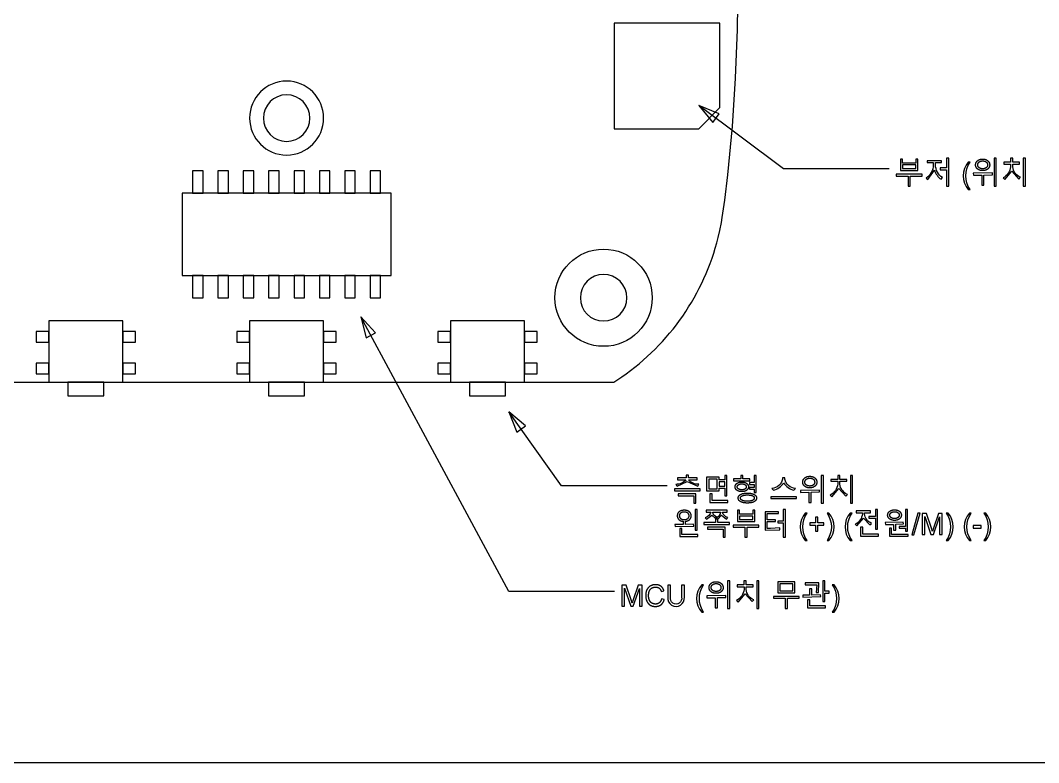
# Model space of a CAD drawing. Header units: millimetres. Extents: x -46 to 218, y -197 to -65.
# Drawn here: x 67.4 to 115.59, y -197 to -161.88 of the extents above; entities that cross this region are included whole.
import ezdxf

# ---------------------------------------------------------------- set-up
doc = ezdxf.new("R2010")
doc.units = ezdxf.units.MM
doc.header["$MEASUREMENT"] = 0
doc.layers.add('PCB 도면2', color=18, linetype='Continuous', true_color=0x000000)

msp = doc.modelspace()

# ---------------------------------------------------------------- linework, layer by layer
at = {"layer": 'PCB 도면2'}
for points in [[(-46.5, -197), (218.5, -197), (218.5, -65), (-46.5, -65)], [(100.5, -166), (100.5, -162), (95.5, -162), (95.5, -167), (99.5, -167)], [(109.048, -168.978), (109.872, -168.978), (109.872, -168.442), (109.772, -168.442), (109.772, -168.629), (109.148, -168.629), (109.148, -168.442), (109.048, -168.442)], [(111.228, -169.714), (111.33, -169.714), (111.33, -168.403), (111.228, -168.403), (111.228, -168.86), (110.925, -168.86), (110.925, -168.95), (111.228, -168.95)], [(113.483, -169.714), (113.585, -169.714), (113.585, -168.403), (113.483, -168.403)], [(114.862, -169.714), (114.964, -169.714), (114.964, -168.403), (114.862, -168.403)], [(76.05, -170.05), (76.05, -169), (75.55, -169), (75.55, -170.05)], [(77.25, -170.05), (77.25, -169), (76.75, -169), (76.75, -170.05)], [(78.45, -170.05), (78.45, -169), (77.95, -169), (77.95, -170.05)], [(79.65, -170.05), (79.65, -169), (79.15, -169), (79.15, -170.05)], [(80.85, -170.05), (80.85, -169), (80.35, -169), (80.35, -170.05)], [(82.05, -170.05), (82.05, -169), (81.55, -169), (81.55, -170.05)], [(83.25, -170.05), (83.25, -169), (82.75, -169), (82.75, -170.05)], [(84.45, -170.05), (84.45, -169), (83.95, -169), (83.95, -170.05)], [(109.772, -168.718), (109.148, -168.718), (109.148, -168.889), (109.772, -168.889)], [(112.896, -169.195), (112.896, -169.676), (112.998, -169.676), (112.998, -169.193), (113.403, -169.18), (113.398, -169.092), (112.495, -169.111), (112.506, -169.2)], [(109.51, -169.24), (110.068, -169.24), (110.068, -169.148), (108.852, -169.148), (108.852, -169.24), (109.408, -169.24), (109.408, -169.714), (109.51, -169.714)], [(84.95, -173.95), (84.95, -170.05), (75.05, -170.05), (75.05, -173.95)], [(75.55, -173.95), (75.55, -175), (76.05, -175), (76.05, -173.95)], [(76.75, -173.95), (76.75, -175), (77.25, -175), (77.25, -173.95)], [(77.95, -173.95), (77.95, -175), (78.45, -175), (78.45, -173.95)], [(79.15, -173.95), (79.15, -175), (79.65, -175), (79.65, -173.95)], [(80.35, -173.95), (80.35, -175), (80.85, -175), (80.85, -173.95)], [(81.55, -173.95), (81.55, -175), (82.05, -175), (82.05, -173.95)], [(82.75, -173.95), (82.75, -175), (83.25, -175), (83.25, -173.95)], [(83.95, -173.95), (83.95, -175), (84.45, -175), (84.45, -173.95)], [(68.75, -179), (72.25, -179), (72.25, -176.1), (68.75, -176.1)], [(78.25, -179), (81.75, -179), (81.75, -176.1), (78.25, -176.1)], [(87.75, -179), (91.25, -179), (91.25, -176.1), (87.75, -176.1)], [(68.75, -176.6), (68.15, -176.6), (68.15, -177.1), (68.75, -177.1)], [(72.25, -177.1), (72.85, -177.1), (72.85, -176.6), (72.25, -176.6)], [(78.25, -176.6), (77.65, -176.6), (77.65, -177.1), (78.25, -177.1)], [(81.75, -177.1), (82.35, -177.1), (82.35, -176.6), (81.75, -176.6)], [(87.75, -176.6), (87.15, -176.6), (87.15, -177.1), (87.75, -177.1)], [(91.25, -177.1), (91.85, -177.1), (91.85, -176.6), (91.25, -176.6)], [(68.75, -178.1), (68.15, -178.1), (68.15, -178.6), (68.75, -178.6)], [(72.25, -178.6), (72.85, -178.6), (72.85, -178.1), (72.25, -178.1)], [(78.25, -178.1), (77.65, -178.1), (77.65, -178.6), (78.25, -178.6)], [(81.75, -178.6), (82.35, -178.6), (82.35, -178.1), (81.75, -178.1)], [(87.75, -178.1), (87.15, -178.1), (87.15, -178.6), (87.75, -178.6)], [(91.25, -178.6), (91.85, -178.6), (91.85, -178.1), (91.25, -178.1)], [(71.35, -179), (69.65, -179), (69.65, -179.65), (71.35, -179.65)], [(80.85, -179), (79.15, -179), (79.15, -179.65), (80.85, -179.65)], [(90.35, -179), (88.65, -179), (88.65, -179.65), (90.35, -179.65)], [(100.733, -184.371), (100.834, -184.371), (100.834, -183.414), (100.733, -183.414), (100.733, -183.617), (100.471, -183.617), (100.471, -183.488), (99.87, -183.488), (99.87, -184.132), (100.471, -184.132), (100.471, -184.004), (100.733, -184.004)], [(100.37, -183.579), (99.972, -183.579), (99.972, -184.042), (100.37, -184.042)], [(101.154, -183.666), (101.922, -183.666), (101.922, -183.577), (101.589, -183.577), (101.589, -183.407), (101.488, -183.407), (101.488, -183.577), (101.154, -183.577)], [(101.906, -184.067), (102.122, -184.067), (102.122, -184.216), (102.224, -184.216), (102.224, -183.414), (102.122, -183.414), (102.122, -183.745), (101.906, -183.745), (101.906, -183.833), (102.122, -183.833), (102.122, -183.977), (101.906, -183.977)], [(105.303, -184.725), (105.404, -184.725), (105.404, -183.414), (105.303, -183.414)], [(106.682, -184.725), (106.783, -184.725), (106.783, -183.414), (106.682, -183.414)], [(98.352, -184.134), (99.568, -184.134), (99.568, -184.043), (98.352, -184.043)], [(100.733, -183.705), (100.471, -183.705), (100.471, -183.916), (100.733, -183.916)], [(99.267, -184.725), (99.368, -184.725), (99.368, -184.278), (98.525, -184.278), (98.525, -184.369), (99.267, -184.369)], [(100.033, -184.687), (100.875, -184.687), (100.875, -184.597), (100.135, -184.597), (100.135, -184.274), (100.033, -184.274)], [(104.129, -184.505), (104.129, -184.415), (102.913, -184.415), (102.913, -184.505)], [(104.716, -184.206), (104.716, -184.687), (104.817, -184.687), (104.817, -184.204), (105.222, -184.191), (105.217, -184.103), (104.315, -184.122), (104.325, -184.211)], [(99.329, -185.999), (99.429, -185.999), (99.429, -185.014), (99.329, -185.014)], [(103.502, -186.325), (103.603, -186.325), (103.603, -185.014), (103.502, -185.014), (103.502, -185.567), (103.244, -185.567), (103.244, -185.656), (103.502, -185.656)], [(107.866, -185.946), (107.967, -185.946), (107.967, -185.014), (107.866, -185.014), (107.866, -185.345), (107.559, -185.345), (107.559, -185.436), (107.866, -185.436)], [(109.279, -186.051), (109.382, -186.051), (109.382, -185.014), (109.279, -185.014), (109.279, -185.82), (108.992, -185.82), (108.992, -185.91), (109.279, -185.91)], [(99.263, -185.803), (99.258, -185.715), (98.87, -185.73), (98.87, -185.581), (98.885, -185.579), (98.901, -185.577), (98.916, -185.574), (98.923, -185.572), (98.93, -185.57), (98.937, -185.569), (98.944, -185.567), (98.951, -185.565), (98.958, -185.563), (98.964, -185.56), (98.971, -185.558), (98.977, -185.555), (98.984, -185.553), (98.99, -185.55), (98.996, -185.547), (99.002, -185.544), (99.008, -185.541), (99.014, -185.538), (99.02, -185.535), (99.025, -185.531), (99.031, -185.528), (99.036, -185.524), (99.042, -185.521), (99.047, -185.517), (99.052, -185.513), (99.057, -185.509), (99.062, -185.505), (99.067, -185.5), (99.072, -185.496), (99.076, -185.491), (99.081, -185.487), (99.085, -185.482), (99.089, -185.477), (99.093, -185.473), (99.097, -185.468), (99.101, -185.463), (99.104, -185.458), (99.108, -185.453), (99.111, -185.448), (99.114, -185.443), (99.117, -185.438), (99.12, -185.432), (99.123, -185.427), (99.125, -185.422), (99.128, -185.416), (99.13, -185.411), (99.132, -185.405), (99.134, -185.399), (99.136, -185.394), (99.137, -185.388), (99.139, -185.382), (99.14, -185.376), (99.142, -185.37), (99.143, -185.364), (99.144, -185.358), (99.144, -185.352), (99.145, -185.346), (99.146, -185.34), (99.146, -185.333), (99.146, -185.327), (99.146, -185.321), (99.146, -185.313), (99.146, -185.306), (99.145, -185.299), (99.145, -185.292), (99.144, -185.286), (99.143, -185.279), (99.142, -185.272), (99.141, -185.266), (99.139, -185.259), (99.137, -185.253), (99.136, -185.246), (99.134, -185.24), (99.131, -185.234), (99.129, -185.228), (99.126, -185.221), (99.124, -185.216), (99.121, -185.21), (99.118, -185.204), (99.114, -185.198), (99.111, -185.192), (99.107, -185.187), (99.104, -185.181), (99.1, -185.176), (99.095, -185.171), (99.091, -185.165), (99.087, -185.16), (99.082, -185.155), (99.077, -185.15), (99.072, -185.145), (99.067, -185.141), (99.061, -185.136), (99.056, -185.131), (99.05, -185.127), (99.044, -185.122), (99.038, -185.118), (99.032, -185.114), (99.026, -185.11), (99.02, -185.106), (99.014, -185.102), (99.007, -185.099), (99, -185.095), (98.994, -185.092), (98.987, -185.089), (98.98, -185.086), (98.973, -185.083), (98.965, -185.08), (98.958, -185.078), (98.951, -185.076), (98.943, -185.073), (98.935, -185.071), (98.928, -185.069), (98.92, -185.067), (98.912, -185.066), (98.903, -185.064), (98.895, -185.063), (98.887, -185.062), (98.878, -185.061), (98.87, -185.06), (98.852, -185.058), (98.834, -185.057), (98.815, -185.057), (98.797, -185.057), (98.779, -185.058), (98.761, -185.06), (98.753, -185.061), (98.744, -185.062), (98.736, -185.063), (98.727, -185.064), (98.719, -185.066), (98.711, -185.067), (98.703, -185.069), (98.695, -185.071), (98.688, -185.073), (98.68, -185.076), (98.673, -185.078), (98.665, -185.08), (98.658, -185.083), (98.651, -185.086), (98.644, -185.089), (98.637, -185.092), (98.63, -185.095), (98.624, -185.099), (98.617, -185.102), (98.611, -185.106), (98.605, -185.11), (98.598, -185.114), (98.592, -185.118), (98.586, -185.122), (98.581, -185.127), (98.575, -185.131), (98.569, -185.136), (98.564, -185.141), (98.559, -185.145), (98.554, -185.15), (98.549, -185.155), (98.544, -185.16), (98.54, -185.165), (98.535, -185.171), (98.531, -185.176), (98.527, -185.181), (98.523, -185.187), (98.52, -185.192), (98.516, -185.198), (98.513, -185.204), (98.51, -185.21), (98.507, -185.216), (98.504, -185.221), (98.502, -185.228), (98.499, -185.234), (98.497, -185.24), (98.495, -185.246), (98.493, -185.253), (98.492, -185.259), (98.49, -185.266), (98.489, -185.272), (98.488, -185.279), (98.487, -185.286), (98.486, -185.292), (98.485, -185.299), (98.485, -185.306), (98.485, -185.313), (98.485, -185.321), (98.485, -185.327), (98.485, -185.333), (98.485, -185.34), (98.486, -185.346), (98.486, -185.352), (98.487, -185.358), (98.488, -185.364), (98.489, -185.37), (98.49, -185.376), (98.492, -185.382), (98.493, -185.388), (98.495, -185.394), (98.497, -185.399), (98.499, -185.405), (98.501, -185.411), (98.503, -185.416), (98.506, -185.422), (98.508, -185.427), (98.511, -185.432), (98.514, -185.438), (98.517, -185.443), (98.52, -185.448), (98.523, -185.453), (98.527, -185.458), (98.53, -185.463), (98.534, -185.468), (98.538, -185.473), (98.542, -185.477), (98.546, -185.482), (98.55, -185.487), (98.555, -185.491), (98.559, -185.496), (98.564, -185.5), (98.569, -185.505), (98.574, -185.509), (98.579, -185.513), (98.584, -185.517), (98.59, -185.521), (98.595, -185.525), (98.601, -185.528), (98.606, -185.532), (98.612, -185.535), (98.618, -185.538), (98.624, -185.542), (98.63, -185.545), (98.636, -185.548), (98.642, -185.55), (98.649, -185.553), (98.655, -185.556), (98.662, -185.558), (98.669, -185.561), (98.676, -185.563), (98.683, -185.565), (98.69, -185.567), (98.697, -185.569), (98.704, -185.571), (98.712, -185.572), (98.719, -185.574), (98.734, -185.577), (98.75, -185.579), (98.767, -185.581), (98.767, -185.731), (98.37, -185.736), (98.38, -185.827)], [(99.048, -185.321), (99.048, -185.316), (99.048, -185.311), (99.047, -185.306), (99.047, -185.301), (99.046, -185.296), (99.046, -185.292), (99.045, -185.287), (99.044, -185.283), (99.043, -185.278), (99.042, -185.274), (99.04, -185.269), (99.039, -185.265), (99.037, -185.261), (99.036, -185.257), (99.034, -185.253), (99.032, -185.248), (99.03, -185.244), (99.028, -185.241), (99.025, -185.237), (99.023, -185.233), (99.021, -185.229), (99.018, -185.226), (99.015, -185.222), (99.012, -185.218), (99.009, -185.215), (99.006, -185.211), (99.003, -185.208), (98.999, -185.205), (98.996, -185.202), (98.992, -185.198), (98.988, -185.195), (98.985, -185.192), (98.981, -185.189), (98.977, -185.186), (98.972, -185.184), (98.968, -185.181), (98.964, -185.178), (98.959, -185.176), (98.955, -185.173), (98.95, -185.171), (98.946, -185.169), (98.941, -185.166), (98.936, -185.164), (98.931, -185.162), (98.926, -185.161), (98.921, -185.159), (98.916, -185.157), (98.911, -185.156), (98.905, -185.154), (98.9, -185.153), (98.894, -185.151), (98.889, -185.15), (98.883, -185.149), (98.877, -185.148), (98.872, -185.147), (98.866, -185.146), (98.854, -185.145), (98.841, -185.144), (98.829, -185.144), (98.815, -185.143), (98.802, -185.144), (98.79, -185.144), (98.777, -185.145), (98.765, -185.146), (98.759, -185.147), (98.753, -185.148), (98.748, -185.149), (98.742, -185.15), (98.736, -185.151), (98.731, -185.153), (98.725, -185.154), (98.72, -185.156), (98.715, -185.157), (98.71, -185.159), (98.705, -185.161), (98.7, -185.162), (98.695, -185.164), (98.69, -185.166), (98.685, -185.169), (98.681, -185.171), (98.676, -185.173), (98.671, -185.176), (98.667, -185.178), (98.663, -185.181), (98.658, -185.184), (98.654, -185.186), (98.65, -185.189), (98.646, -185.192), (98.642, -185.195), (98.639, -185.198), (98.635, -185.202), (98.631, -185.205), (98.628, -185.208), (98.625, -185.211), (98.622, -185.215), (98.619, -185.218), (98.616, -185.222), (98.613, -185.226), (98.61, -185.229), (98.608, -185.233), (98.605, -185.237), (98.603, -185.241), (98.601, -185.244), (98.599, -185.248), (98.597, -185.253), (98.595, -185.257), (98.594, -185.261), (98.592, -185.265), (98.591, -185.269), (98.589, -185.274), (98.588, -185.278), (98.587, -185.283), (98.586, -185.287), (98.585, -185.292), (98.585, -185.296), (98.584, -185.301), (98.584, -185.306), (98.583, -185.311), (98.583, -185.316), (98.583, -185.321), (98.583, -185.326), (98.583, -185.33), (98.584, -185.335), (98.584, -185.34), (98.585, -185.344), (98.585, -185.349), (98.586, -185.353), (98.587, -185.358), (98.588, -185.362), (98.589, -185.367), (98.59, -185.371), (98.592, -185.375), (98.593, -185.379), (98.595, -185.384), (98.597, -185.388), (98.599, -185.392), (98.601, -185.396), (98.603, -185.4), (98.605, -185.403), (98.607, -185.407), (98.61, -185.411), (98.613, -185.415), (98.615, -185.418), (98.618, -185.422), (98.621, -185.425), (98.624, -185.429), (98.628, -185.432), (98.631, -185.436), (98.634, -185.439), (98.638, -185.442), (98.642, -185.445), (98.646, -185.448), (98.65, -185.451), (98.654, -185.454), (98.658, -185.457), (98.662, -185.46), (98.666, -185.462), (98.671, -185.465), (98.675, -185.467), (98.68, -185.47), (98.685, -185.472), (98.689, -185.474), (98.694, -185.476), (98.699, -185.478), (98.704, -185.48), (98.709, -185.482), (98.714, -185.483), (98.72, -185.485), (98.725, -185.487), (98.73, -185.488), (98.736, -185.489), (98.742, -185.49), (98.747, -185.492), (98.753, -185.493), (98.759, -185.493), (98.765, -185.494), (98.777, -185.496), (98.789, -185.497), (98.802, -185.497), (98.815, -185.497), (98.829, -185.497), (98.841, -185.497), (98.854, -185.496), (98.866, -185.494), (98.872, -185.493), (98.878, -185.492), (98.883, -185.491), (98.889, -185.49), (98.895, -185.489), (98.9, -185.488), (98.906, -185.486), (98.911, -185.485), (98.916, -185.483), (98.921, -185.482), (98.926, -185.48), (98.931, -185.478), (98.936, -185.476), (98.941, -185.474), (98.946, -185.472), (98.95, -185.469), (98.955, -185.467), (98.959, -185.465), (98.963, -185.462), (98.968, -185.459), (98.972, -185.457), (98.976, -185.454), (98.98, -185.451), (98.984, -185.448), (98.988, -185.445), (98.991, -185.441), (98.995, -185.438), (98.999, -185.435), (99.002, -185.432), (99.005, -185.428), (99.008, -185.425), (99.011, -185.421), (99.014, -185.418), (99.017, -185.414), (99.019, -185.41), (99.022, -185.407), (99.024, -185.403), (99.027, -185.399), (99.029, -185.395), (99.031, -185.391), (99.033, -185.387), (99.034, -185.383), (99.036, -185.379), (99.038, -185.375), (99.039, -185.371), (99.04, -185.366), (99.041, -185.362), (99.042, -185.358), (99.043, -185.353), (99.044, -185.349), (99.045, -185.344), (99.045, -185.34), (99.046, -185.335), (99.046, -185.33), (99.046, -185.325), (99.046, -185.321)], [(99.743, -185.732), (100.959, -185.732), (100.959, -185.642), (100.403, -185.642), (100.403, -185.484), (100.3, -185.484), (100.3, -185.642), (99.743, -185.642)], [(101.331, -185.589), (102.154, -185.589), (102.154, -185.053), (102.055, -185.053), (102.055, -185.24), (101.431, -185.24), (101.431, -185.053), (101.331, -185.053)], [(102.055, -185.329), (101.431, -185.329), (101.431, -185.5), (102.055, -185.5)], [(102.904, -185.913), (102.747, -185.913), (102.747, -185.59), (103.13, -185.59), (103.13, -185.503), (102.747, -185.503), (102.747, -185.217), (103.273, -185.217), (103.273, -185.126), (102.646, -185.126), (102.646, -186.002), (103.345, -185.984), (103.339, -185.896)], [(105.028, -186.041), (105.144, -186.041), (105.144, -185.768), (105.415, -185.768), (105.415, -185.654), (105.144, -185.654), (105.144, -185.383), (105.028, -185.383), (105.028, -185.654), (104.757, -185.654), (104.757, -185.768), (105.028, -185.768)], [(109.588, -186.219), (109.686, -186.219), (109.974, -185.19), (109.877, -185.19)], [(110.612, -185.899), (110.559, -186.059), (110.512, -185.912), (110.276, -185.207), (110.078, -185.207), (110.078, -186.202), (110.205, -186.202), (110.205, -185.355), (110.493, -186.202), (110.612, -186.202), (110.901, -185.369), (110.901, -186.202), (111.028, -186.202), (111.028, -185.207), (110.851, -185.207)], [(98.606, -186.293), (99.462, -186.293), (99.462, -186.202), (98.705, -186.202), (98.705, -185.923), (98.606, -185.923)], [(100.658, -186.325), (100.759, -186.325), (100.759, -185.863), (99.916, -185.863), (99.916, -185.954), (100.658, -185.954)], [(101.793, -185.851), (102.351, -185.851), (102.351, -185.759), (101.135, -185.759), (101.135, -185.851), (101.691, -185.851), (101.691, -186.325), (101.793, -186.325)], [(107.16, -186.282), (108.002, -186.282), (108.002, -186.193), (107.262, -186.193), (107.262, -185.853), (107.16, -185.853)], [(109.187, -185.704), (109.18, -185.617), (108.322, -185.642), (108.336, -185.736), (108.722, -185.727), (108.722, -186.005), (108.823, -186.005), (108.823, -185.722)], [(108.525, -186.29), (109.414, -186.29), (109.414, -186.2), (108.627, -186.2), (108.627, -185.897), (108.525, -185.897)], [(112.491, -185.904), (112.866, -185.904), (112.866, -185.781), (112.491, -185.781)], [(100.869, -189.714), (100.971, -189.714), (100.971, -188.403), (100.869, -188.403)], [(102.248, -189.714), (102.35, -189.714), (102.35, -188.403), (102.248, -188.403)], [(105.472, -188.979), (105.668, -188.979), (105.668, -188.888), (105.472, -188.888), (105.472, -188.403), (105.37, -188.403), (105.37, -189.38), (105.472, -189.38)], [(96.402, -189.289), (96.349, -189.448), (96.302, -189.301), (96.066, -188.596), (95.868, -188.596), (95.868, -189.592), (95.995, -189.592), (95.995, -188.744), (96.283, -189.592), (96.402, -189.592), (96.691, -188.758), (96.691, -189.592), (96.818, -189.592), (96.818, -188.596), (96.641, -188.596)], [(97.741, -189.242), (97.738, -189.258), (97.734, -189.273), (97.729, -189.287), (97.727, -189.294), (97.725, -189.301), (97.722, -189.308), (97.72, -189.315), (97.717, -189.321), (97.714, -189.328), (97.711, -189.334), (97.708, -189.341), (97.705, -189.347), (97.702, -189.353), (97.699, -189.358), (97.695, -189.364), (97.692, -189.37), (97.688, -189.375), (97.684, -189.381), (97.681, -189.386), (97.677, -189.391), (97.673, -189.396), (97.669, -189.401), (97.664, -189.406), (97.66, -189.41), (97.656, -189.415), (97.651, -189.419), (97.647, -189.424), (97.642, -189.428), (97.637, -189.432), (97.633, -189.436), (97.628, -189.44), (97.623, -189.443), (97.618, -189.447), (97.613, -189.45), (97.607, -189.454), (97.602, -189.457), (97.597, -189.46), (97.592, -189.463), (97.586, -189.466), (97.581, -189.468), (97.575, -189.471), (97.569, -189.473), (97.564, -189.476), (97.558, -189.478), (97.552, -189.48), (97.546, -189.482), (97.54, -189.484), (97.534, -189.485), (97.528, -189.487), (97.522, -189.488), (97.516, -189.49), (97.51, -189.491), (97.503, -189.492), (97.497, -189.493), (97.49, -189.494), (97.484, -189.494), (97.477, -189.495), (97.47, -189.495), (97.464, -189.496), (97.457, -189.496), (97.45, -189.496), (97.439, -189.496), (97.427, -189.495), (97.416, -189.494), (97.405, -189.493), (97.394, -189.491), (97.383, -189.489), (97.373, -189.487), (97.362, -189.484), (97.352, -189.481), (97.341, -189.477), (97.331, -189.474), (97.321, -189.469), (97.311, -189.465), (97.301, -189.46), (97.291, -189.455), (97.281, -189.449), (97.276, -189.446), (97.271, -189.443), (97.266, -189.44), (97.262, -189.436), (97.257, -189.433), (97.253, -189.43), (97.249, -189.426), (97.244, -189.423), (97.24, -189.419), (97.236, -189.415), (97.232, -189.411), (97.228, -189.407), (97.224, -189.403), (97.22, -189.399), (97.216, -189.395), (97.213, -189.39), (97.209, -189.386), (97.206, -189.381), (97.202, -189.376), (97.199, -189.372), (97.196, -189.367), (97.193, -189.362), (97.19, -189.357), (97.187, -189.352), (97.184, -189.347), (97.181, -189.341), (97.178, -189.336), (97.175, -189.33), (97.173, -189.325), (97.17, -189.319), (97.165, -189.308), (97.161, -189.296), (97.157, -189.283), (97.153, -189.271), (97.149, -189.258), (97.146, -189.245), (97.143, -189.232), (97.14, -189.218), (97.138, -189.205), (97.136, -189.191), (97.134, -189.176), (97.132, -189.162), (97.131, -189.147), (97.13, -189.132), (97.129, -189.117), (97.129, -189.101), (97.129, -189.085), (97.129, -189.073), (97.129, -189.061), (97.13, -189.049), (97.131, -189.037), (97.132, -189.024), (97.133, -189.012), (97.135, -189), (97.136, -188.988), (97.138, -188.977), (97.141, -188.965), (97.143, -188.953), (97.146, -188.941), (97.149, -188.929), (97.153, -188.918), (97.156, -188.906), (97.16, -188.895), (97.164, -188.883), (97.166, -188.877), (97.168, -188.872), (97.171, -188.866), (97.173, -188.861), (97.176, -188.856), (97.178, -188.85), (97.181, -188.845), (97.184, -188.84), (97.187, -188.835), (97.19, -188.83), (97.193, -188.825), (97.196, -188.82), (97.199, -188.816), (97.202, -188.811), (97.206, -188.806), (97.209, -188.802), (97.213, -188.797), (97.217, -188.793), (97.22, -188.789), (97.224, -188.785), (97.228, -188.78), (97.232, -188.776), (97.236, -188.772), (97.241, -188.768), (97.245, -188.765), (97.249, -188.761), (97.254, -188.757), (97.258, -188.753), (97.263, -188.75), (97.268, -188.746), (97.273, -188.743), (97.278, -188.74), (97.283, -188.737), (97.288, -188.734), (97.293, -188.731), (97.298, -188.728), (97.304, -188.725), (97.309, -188.722), (97.314, -188.72), (97.32, -188.717), (97.326, -188.715), (97.331, -188.713), (97.337, -188.711), (97.343, -188.709), (97.349, -188.707), (97.355, -188.705), (97.361, -188.704), (97.367, -188.702), (97.373, -188.701), (97.379, -188.699), (97.386, -188.698), (97.392, -188.697), (97.398, -188.696), (97.405, -188.695), (97.418, -188.693), (97.432, -188.692), (97.446, -188.692), (97.46, -188.691), (97.472, -188.692), (97.485, -188.692), (97.496, -188.693), (97.502, -188.694), (97.508, -188.695), (97.514, -188.695), (97.519, -188.696), (97.525, -188.697), (97.53, -188.698), (97.536, -188.7), (97.541, -188.701), (97.546, -188.702), (97.551, -188.704), (97.557, -188.705), (97.562, -188.707), (97.567, -188.709), (97.572, -188.711), (97.577, -188.713), (97.581, -188.715), (97.586, -188.717), (97.591, -188.719), (97.595, -188.722), (97.6, -188.724), (97.604, -188.727), (97.609, -188.729), (97.613, -188.732), (97.618, -188.735), (97.622, -188.738), (97.626, -188.741), (97.63, -188.744), (97.634, -188.747), (97.638, -188.751), (97.642, -188.754), (97.646, -188.758), (97.649, -188.762), (97.653, -188.766), (97.657, -188.77), (97.66, -188.774), (97.664, -188.778), (97.667, -188.782), (97.671, -188.787), (97.674, -188.791), (97.678, -188.796), (97.681, -188.801), (97.684, -188.805), (97.687, -188.81), (97.69, -188.816), (97.693, -188.821), (97.696, -188.826), (97.702, -188.837), (97.707, -188.849), (97.712, -188.861), (97.717, -188.873), (97.722, -188.886), (97.726, -188.899), (97.856, -188.869), (97.851, -188.852), (97.848, -188.843), (97.845, -188.835), (97.842, -188.827), (97.839, -188.819), (97.836, -188.811), (97.832, -188.804), (97.829, -188.796), (97.825, -188.789), (97.821, -188.781), (97.817, -188.774), (97.813, -188.767), (97.809, -188.76), (97.805, -188.753), (97.801, -188.746), (97.796, -188.74), (97.792, -188.733), (97.787, -188.727), (97.782, -188.721), (97.777, -188.714), (97.772, -188.708), (97.767, -188.702), (97.761, -188.697), (97.756, -188.691), (97.75, -188.685), (97.745, -188.68), (97.739, -188.675), (97.733, -188.67), (97.727, -188.665), (97.721, -188.66), (97.714, -188.655), (97.708, -188.65), (97.701, -188.646), (97.695, -188.641), (97.688, -188.637), (97.681, -188.633), (97.674, -188.629), (97.667, -188.625), (97.66, -188.621), (97.653, -188.618), (97.646, -188.615), (97.639, -188.611), (97.631, -188.608), (97.624, -188.605), (97.616, -188.603), (97.608, -188.6), (97.6, -188.598), (97.593, -188.595), (97.585, -188.593), (97.576, -188.591), (97.568, -188.589), (97.56, -188.588), (97.552, -188.586), (97.543, -188.585), (97.535, -188.583), (97.526, -188.582), (97.517, -188.581), (97.508, -188.581), (97.499, -188.58), (97.481, -188.579), (97.463, -188.579), (97.446, -188.579), (97.43, -188.58), (97.414, -188.581), (97.398, -188.582), (97.383, -188.585), (97.367, -188.587), (97.352, -188.59), (97.336, -188.594), (97.321, -188.598), (97.307, -188.602), (97.292, -188.607), (97.277, -188.613), (97.263, -188.619), (97.249, -188.625), (97.235, -188.632), (97.221, -188.639), (97.208, -188.647), (97.201, -188.651), (97.194, -188.655), (97.188, -188.659), (97.182, -188.664), (97.176, -188.668), (97.169, -188.673), (97.163, -188.677), (97.157, -188.682), (97.152, -188.687), (97.146, -188.692), (97.14, -188.697), (97.135, -188.702), (97.129, -188.708), (97.124, -188.713), (97.119, -188.719), (97.114, -188.724), (97.109, -188.73), (97.104, -188.736), (97.099, -188.742), (97.094, -188.748), (97.089, -188.754), (97.085, -188.761), (97.08, -188.767), (97.076, -188.774), (97.072, -188.78), (97.068, -188.787), (97.06, -188.801), (97.052, -188.815), (97.045, -188.83), (97.038, -188.845), (97.032, -188.86), (97.026, -188.875), (97.021, -188.891), (97.016, -188.907), (97.011, -188.924), (97.008, -188.941), (97.004, -188.958), (97.001, -188.975), (96.999, -188.993), (96.996, -189.011), (96.995, -189.029), (96.994, -189.048), (96.993, -189.067), (96.993, -189.086), (96.993, -189.104), (96.994, -189.122), (96.995, -189.139), (96.996, -189.156), (96.998, -189.174), (97, -189.191), (97.003, -189.207), (97.006, -189.224), (97.009, -189.241), (97.013, -189.257), (97.017, -189.274), (97.022, -189.29), (97.027, -189.306), (97.033, -189.322), (97.039, -189.338), (97.045, -189.353), (97.052, -189.368), (97.059, -189.383), (97.067, -189.398), (97.075, -189.412), (97.079, -189.418), (97.083, -189.425), (97.087, -189.432), (97.091, -189.438), (97.096, -189.444), (97.101, -189.451), (97.105, -189.457), (97.11, -189.463), (97.115, -189.469), (97.12, -189.475), (97.125, -189.48), (97.13, -189.486), (97.135, -189.491), (97.14, -189.496), (97.146, -189.502), (97.151, -189.507), (97.157, -189.512), (97.163, -189.517), (97.168, -189.521), (97.174, -189.526), (97.18, -189.53), (97.186, -189.535), (97.192, -189.539), (97.199, -189.543), (97.205, -189.547), (97.211, -189.551), (97.218, -189.555), (97.225, -189.559), (97.232, -189.562), (97.239, -189.566), (97.246, -189.569), (97.253, -189.572), (97.26, -189.575), (97.268, -189.578), (97.275, -189.58), (97.283, -189.583), (97.291, -189.586), (97.299, -189.588), (97.307, -189.59), (97.315, -189.592), (97.323, -189.594), (97.331, -189.596), (97.348, -189.599), (97.366, -189.602), (97.384, -189.604), (97.403, -189.606), (97.421, -189.608), (97.441, -189.608), (97.461, -189.609), (97.48, -189.608), (97.49, -189.608), (97.499, -189.607), (97.508, -189.606), (97.517, -189.606), (97.527, -189.605), (97.536, -189.603), (97.544, -189.602), (97.553, -189.6), (97.562, -189.599), (97.571, -189.597), (97.579, -189.595), (97.588, -189.592), (97.596, -189.59), (97.604, -189.587), (97.612, -189.585), (97.621, -189.582), (97.629, -189.579), (97.636, -189.575), (97.644, -189.572), (97.652, -189.568), (97.66, -189.565), (97.667, -189.561), (97.674, -189.557), (97.682, -189.553), (97.689, -189.548), (97.696, -189.544), (97.703, -189.539), (97.71, -189.534), (97.717, -189.529), (97.724, -189.524), (97.73, -189.518), (97.737, -189.513), (97.743, -189.507), (97.75, -189.501), (97.756, -189.495), (97.762, -189.489), (97.768, -189.483), (97.774, -189.476), (97.779, -189.469), (97.785, -189.463), (97.79, -189.456), (97.795, -189.449), (97.8, -189.441), (97.805, -189.434), (97.81, -189.427), (97.815, -189.419), (97.82, -189.411), (97.824, -189.403), (97.829, -189.395), (97.833, -189.387), (97.837, -189.378), (97.841, -189.37), (97.845, -189.361), (97.848, -189.352), (97.852, -189.343), (97.855, -189.334), (97.862, -189.315), (97.868, -189.296), (97.873, -189.276)], [(103.241, -188.957), (104.053, -188.957), (104.053, -188.451), (103.241, -188.451)], [(103.953, -188.541), (103.341, -188.541), (103.341, -188.867), (103.953, -188.867)], [(105.274, -189.142), (105.269, -189.054), (104.847, -189.068), (104.847, -188.779), (104.745, -188.779), (104.745, -189.07), (104.423, -189.074), (104.432, -189.164)], [(105.185, -188.492), (104.533, -188.492), (104.533, -188.583), (105.084, -188.583), (105.065, -188.943), (105.164, -188.95)], [(100.282, -189.195), (100.282, -189.676), (100.384, -189.676), (100.384, -189.193), (100.789, -189.18), (100.783, -189.092), (99.881, -189.111), (99.892, -189.2)], [(103.699, -189.224), (104.256, -189.224), (104.256, -189.134), (103.04, -189.134), (103.04, -189.224), (103.596, -189.224), (103.596, -189.714), (103.699, -189.714)], [(104.654, -189.67), (105.506, -189.67), (105.506, -189.579), (104.755, -189.579), (104.755, -189.291), (104.654, -189.291)]]:
    msp.add_lwpolyline(points, close=True, dxfattribs=at)
for points in [[(64.523, -179), (95.477, -179), (95.671, -178.874), (95.863, -178.745), (96.072, -178.597), (96.277, -178.444), (96.479, -178.287), (96.678, -178.125), (96.872, -177.959), (97.063, -177.789), (97.25, -177.614), (97.433, -177.435), (97.612, -177.252), (97.787, -177.065), (97.958, -176.874), (98.124, -176.679), (98.286, -176.481), (98.443, -176.279), (98.596, -176.074), (98.743, -175.865), (98.887, -175.653), (99.025, -175.437), (99.159, -175.219), (99.287, -174.998), (99.411, -174.773), (99.529, -174.547), (99.643, -174.317), (99.751, -174.085), (99.854, -173.851), (99.951, -173.614), (100.043, -173.375), (100.13, -173.135), (100.211, -172.892), (100.287, -172.648), (100.358, -172.401), (100.422, -172.154), (100.5, -171.822), (100.575, -171.445), (100.618, -171.196), (100.732, -170.381), (100.874, -169.188), (101.094, -166.9), (101.246, -164.604), (101.336, -162.303), (101.365, -160)], [(108.514, -168.901), (103.514, -168.901), (99.514, -165.901), (100.164, -166.701), (100.464, -166.301), (99.514, -165.901)], [(95.514, -188.901), (90.514, -188.901), (83.514, -175.901), (83.768, -176.9), (84.209, -176.663), (83.514, -175.901)], [(98.014, -183.901), (93.014, -183.901), (90.514, -180.401), (90.892, -181.36), (91.299, -181.07), (90.514, -180.401)]]:
    msp.add_lwpolyline(points, dxfattribs=at)
for points in [[(110.97, -169.394), (111.039, -169.316, -0.2496), (110.705, -168.714), (110.705, -168.608), (110.993, -168.608), (110.993, -168.518), (110.319, -168.518), (110.319, -168.608), (110.603, -168.608), (110.603, -168.718, -0.238866), (110.266, -169.342), (110.342, -169.412), (110.655, -168.97, 0.152952)], [(112.259, -169.884), (112.347, -169.884, -0.310259), (112.347, -168.579), (112.259, -168.579, 0.369407)], [(114.651, -169.382), (114.723, -169.301, -0.271304), (114.36, -168.808), (114.362, -168.677), (114.686, -168.677), (114.686, -168.587), (114.36, -168.587), (114.36, -168.403), (114.258, -168.403), (114.258, -168.587), (113.936, -168.587), (113.936, -168.677), (114.26, -168.677), (114.26, -168.803, -0.253167), (113.904, -169.331), (113.982, -169.411), (114.311, -169.014)], [(99.453, -183.925), (99.504, -183.83, -0.241152), (99.021, -183.616), (99.426, -183.616), (99.426, -183.526), (99.013, -183.526), (99.013, -183.403), (98.91, -183.403), (98.91, -183.526), (98.494, -183.526), (98.494, -183.616), (98.899, -183.616, -0.238807), (98.416, -183.831), (98.474, -183.924), (98.961, -183.702)], [(103.519, -183.755, 0.179428), (104.005, -184.113), (104.077, -184.032, -0.316172), (103.572, -183.59), (103.572, -183.52), (103.468, -183.52), (103.468, -183.59, -0.318222), (102.964, -184.033), (103.033, -184.114, 0.192184)], [(106.47, -184.393), (106.542, -184.312, -0.271304), (106.18, -183.819), (106.181, -183.688), (106.505, -183.688), (106.505, -183.598), (106.18, -183.598), (106.18, -183.414), (106.078, -183.414), (106.078, -183.598), (105.755, -183.598), (105.755, -183.688), (106.079, -183.688), (106.079, -183.814, -0.253167), (105.723, -184.342), (105.801, -184.422), (106.131, -184.025)], [(100.289, -185.452), (100.349, -185.382, -0.309486), (100.172, -185.142), (100.531, -185.142, -0.289058), (100.342, -185.408), (100.41, -185.472), (100.584, -185.293), (100.823, -185.483), (100.883, -185.405, -0.305744), (100.627, -185.142), (100.845, -185.142), (100.845, -185.05), (99.858, -185.05), (99.858, -185.142), (100.076, -185.142, -0.268332), (99.809, -185.41), (99.87, -185.482), (100.118, -185.284)], [(104.542, -186.495), (104.629, -186.495, -0.310259), (104.629, -185.19), (104.542, -185.19, 0.369407)], [(105.664, -186.495, 0.369407), (105.664, -185.19), (105.576, -185.19, -0.309459), (105.576, -186.495)], [(106.667, -186.495), (106.755, -186.495, -0.310259), (106.755, -185.19), (106.667, -185.19, 0.369407)], [(107.604, -185.753), (107.672, -185.679, -0.257391), (107.344, -185.226), (107.344, -185.177), (107.629, -185.177), (107.629, -185.085), (106.954, -185.085), (106.954, -185.177), (107.245, -185.177), (107.245, -185.226, -0.262669), (106.91, -185.717), (106.983, -185.787), (107.298, -185.427)], [(111.305, -186.495, 0.369407), (111.305, -185.19), (111.218, -185.19, -0.309459), (111.218, -186.495)], [(112.309, -186.495), (112.396, -186.495, -0.310259), (112.396, -185.19), (112.309, -185.19, 0.369407)], [(113.082, -186.495, 0.369407), (113.082, -185.19), (112.994, -185.19, -0.309459), (112.994, -186.495)], [(102.037, -189.382), (102.109, -189.301, -0.271304), (101.746, -188.808), (101.747, -188.677), (102.072, -188.677), (102.072, -188.587), (101.746, -188.587), (101.746, -188.403), (101.644, -188.403), (101.644, -188.587), (101.322, -188.587), (101.322, -188.677), (101.646, -188.677), (101.646, -188.803, -0.253167), (101.29, -189.331), (101.368, -189.411), (101.697, -189.014)], [(98.821, -189.171), (98.821, -188.596), (98.689, -188.596), (98.689, -189.17, -1.253764), (98.169, -189.17), (98.169, -188.596), (98.038, -188.596), (98.038, -189.171, 1.117104)], [(99.645, -189.884), (99.733, -189.884, -0.310259), (99.733, -188.579), (99.645, -188.579, 0.369407)], [(105.906, -189.884, 0.369407), (105.906, -188.579), (105.819, -188.579, -0.309459), (105.819, -189.884)]]:
    msp.add_lwpolyline(points, format="xyb", close=True, dxfattribs=at)
at = {"layer": 'PCB 도면2', "extrusion": (0, 0, -1)}
for centre, radius in [((-80, -166.5), 1.75), ((-80, -166.5), 1.1), ((-95, -175), 1.1)]:
    msp.add_circle(centre, radius, dxfattribs=at)
at = {"layer": 'PCB 도면2'}
msp.add_circle((95, -175), 2.3, dxfattribs=at)
for points, knots in [([(112.938, -168.986), (113.089, -168.986), (113.18, -168.91), (113.271, -168.832), (113.271, -168.714), (113.271, -168.595), (113.179, -168.518), (113.088, -168.439), (112.938, -168.439), (112.788, -168.439), (112.696, -168.518), (112.604, -168.596), (112.604, -168.714), (112.604, -168.831), (112.696, -168.909), (112.788, -168.986), (112.938, -168.986)], [-8, -8, -8, -7, -7, -6, -6, -5, -5, -4, -4, -3, -3, -2, -2, -1, -1, 0, 0, 0]), ([(112.938, -168.527), (112.833, -168.527), (112.769, -168.579), (112.706, -168.63), (112.706, -168.714), (112.706, -168.797), (112.769, -168.848), (112.833, -168.899), (112.938, -168.899), (113.044, -168.899), (113.107, -168.848), (113.169, -168.797), (113.169, -168.714), (113.169, -168.631), (113.106, -168.579), (113.044, -168.527), (112.938, -168.527)], [0, 0, 0, 1, 1, 2, 2, 3, 3, 4, 4, 5, 5, 6, 6, 7, 7, 8, 8, 8]), ([(104.758, -183.997), (104.908, -183.997), (104.999, -183.92), (105.09, -183.843), (105.09, -183.725), (105.09, -183.606), (104.998, -183.528), (104.907, -183.45), (104.758, -183.45), (104.608, -183.45), (104.515, -183.528), (104.423, -183.607), (104.423, -183.725), (104.423, -183.842), (104.515, -183.92), (104.608, -183.997), (104.758, -183.997)], [-8, -8, -8, -7, -7, -6, -6, -5, -5, -4, -4, -3, -3, -2, -2, -1, -1, 0, 0, 0]), ([(104.758, -183.538), (104.652, -183.538), (104.589, -183.59), (104.525, -183.641), (104.525, -183.725), (104.525, -183.808), (104.589, -183.859), (104.652, -183.91), (104.758, -183.91), (104.864, -183.91), (104.926, -183.859), (104.989, -183.808), (104.989, -183.725), (104.989, -183.642), (104.925, -183.59), (104.863, -183.538), (104.758, -183.538)], [0, 0, 0, 1, 1, 2, 2, 3, 3, 4, 4, 5, 5, 6, 6, 7, 7, 8, 8, 8]), ([(101.537, -184.176), (101.684, -184.176), (101.769, -184.112), (101.854, -184.047), (101.854, -183.948), (101.854, -183.85), (101.769, -183.787), (101.685, -183.722), (101.538, -183.722), (101.39, -183.722), (101.305, -183.787), (101.221, -183.85), (101.221, -183.948), (101.221, -184.047), (101.306, -184.112), (101.392, -184.176), (101.537, -184.176)], [-8, -8, -8, -7, -7, -6, -6, -5, -5, -4, -4, -3, -3, -2, -2, -1, -1, 0, 0, 0]), ([(101.538, -183.808), (101.438, -183.808), (101.38, -183.847), (101.323, -183.886), (101.323, -183.948), (101.323, -184.011), (101.381, -184.051), (101.438, -184.09), (101.538, -184.09), (101.638, -184.09), (101.695, -184.051), (101.752, -184.011), (101.752, -183.948), (101.752, -183.886), (101.695, -183.848), (101.639, -183.808), (101.538, -183.808)], [0, 0, 0, 1, 1, 2, 2, 3, 3, 4, 4, 5, 5, 6, 6, 7, 7, 8, 8, 8]), ([(101.804, -184.715), (102.014, -184.715), (102.126, -184.651), (102.238, -184.588), (102.238, -184.48), (102.238, -184.373), (102.127, -184.31), (102.016, -184.246), (101.804, -184.246), (101.594, -184.246), (101.482, -184.31), (101.37, -184.372), (101.37, -184.48), (101.37, -184.588), (101.482, -184.651), (101.595, -184.715), (101.804, -184.715)], [-8, -8, -8, -7, -7, -6, -6, -5, -5, -4, -4, -3, -3, -2, -2, -1, -1, 0, 0, 0]), ([(101.804, -184.333), (101.646, -184.333), (101.562, -184.371), (101.478, -184.41), (101.478, -184.48), (101.478, -184.55), (101.561, -184.59), (101.644, -184.629), (101.804, -184.629), (101.965, -184.629), (102.048, -184.59), (102.131, -184.549), (102.131, -184.48), (102.131, -184.41), (102.046, -184.371), (101.963, -184.333), (101.804, -184.333)], [0, 0, 0, 1, 1, 2, 2, 3, 3, 4, 4, 5, 5, 6, 6, 7, 7, 8, 8, 8]), ([(108.767, -185.537), (108.911, -185.537), (109.001, -185.466), (109.091, -185.394), (109.091, -185.287), (109.091, -185.18), (109.001, -185.109), (108.911, -185.038), (108.767, -185.038), (108.622, -185.038), (108.532, -185.11), (108.442, -185.181), (108.442, -185.287), (108.442, -185.393), (108.533, -185.465), (108.624, -185.537), (108.767, -185.537)], [-8, -8, -8, -7, -7, -6, -6, -5, -5, -4, -4, -3, -3, -2, -2, -1, -1, 0, 0, 0]), ([(108.767, -185.124), (108.667, -185.124), (108.606, -185.173), (108.544, -185.222), (108.544, -185.287), (108.544, -185.353), (108.606, -185.402), (108.667, -185.451), (108.767, -185.451), (108.868, -185.451), (108.929, -185.402), (108.991, -185.353), (108.991, -185.287), (108.991, -185.222), (108.929, -185.173), (108.868, -185.124), (108.767, -185.124)], [0, 0, 0, 1, 1, 2, 2, 3, 3, 4, 4, 5, 5, 6, 6, 7, 7, 8, 8, 8]), ([(100.324, -188.986), (100.474, -188.986), (100.565, -188.91), (100.656, -188.832), (100.656, -188.714), (100.656, -188.595), (100.565, -188.518), (100.474, -188.439), (100.324, -188.439), (100.174, -188.439), (100.082, -188.518), (99.99, -188.596), (99.99, -188.714), (99.99, -188.831), (100.082, -188.909), (100.174, -188.986), (100.324, -188.986)], [-8, -8, -8, -7, -7, -6, -6, -5, -5, -4, -4, -3, -3, -2, -2, -1, -1, 0, 0, 0]), ([(100.324, -188.527), (100.219, -188.527), (100.155, -188.579), (100.092, -188.63), (100.092, -188.714), (100.092, -188.797), (100.155, -188.848), (100.219, -188.899), (100.324, -188.899), (100.43, -188.899), (100.493, -188.848), (100.555, -188.797), (100.555, -188.714), (100.555, -188.631), (100.492, -188.579), (100.43, -188.527), (100.324, -188.527)], [0, 0, 0, 1, 1, 2, 2, 3, 3, 4, 4, 5, 5, 6, 6, 7, 7, 8, 8, 8])]:
    msp.add_open_spline(points, degree=2, knots=knots, dxfattribs=at)

doc.saveas('drawing.dxf')
